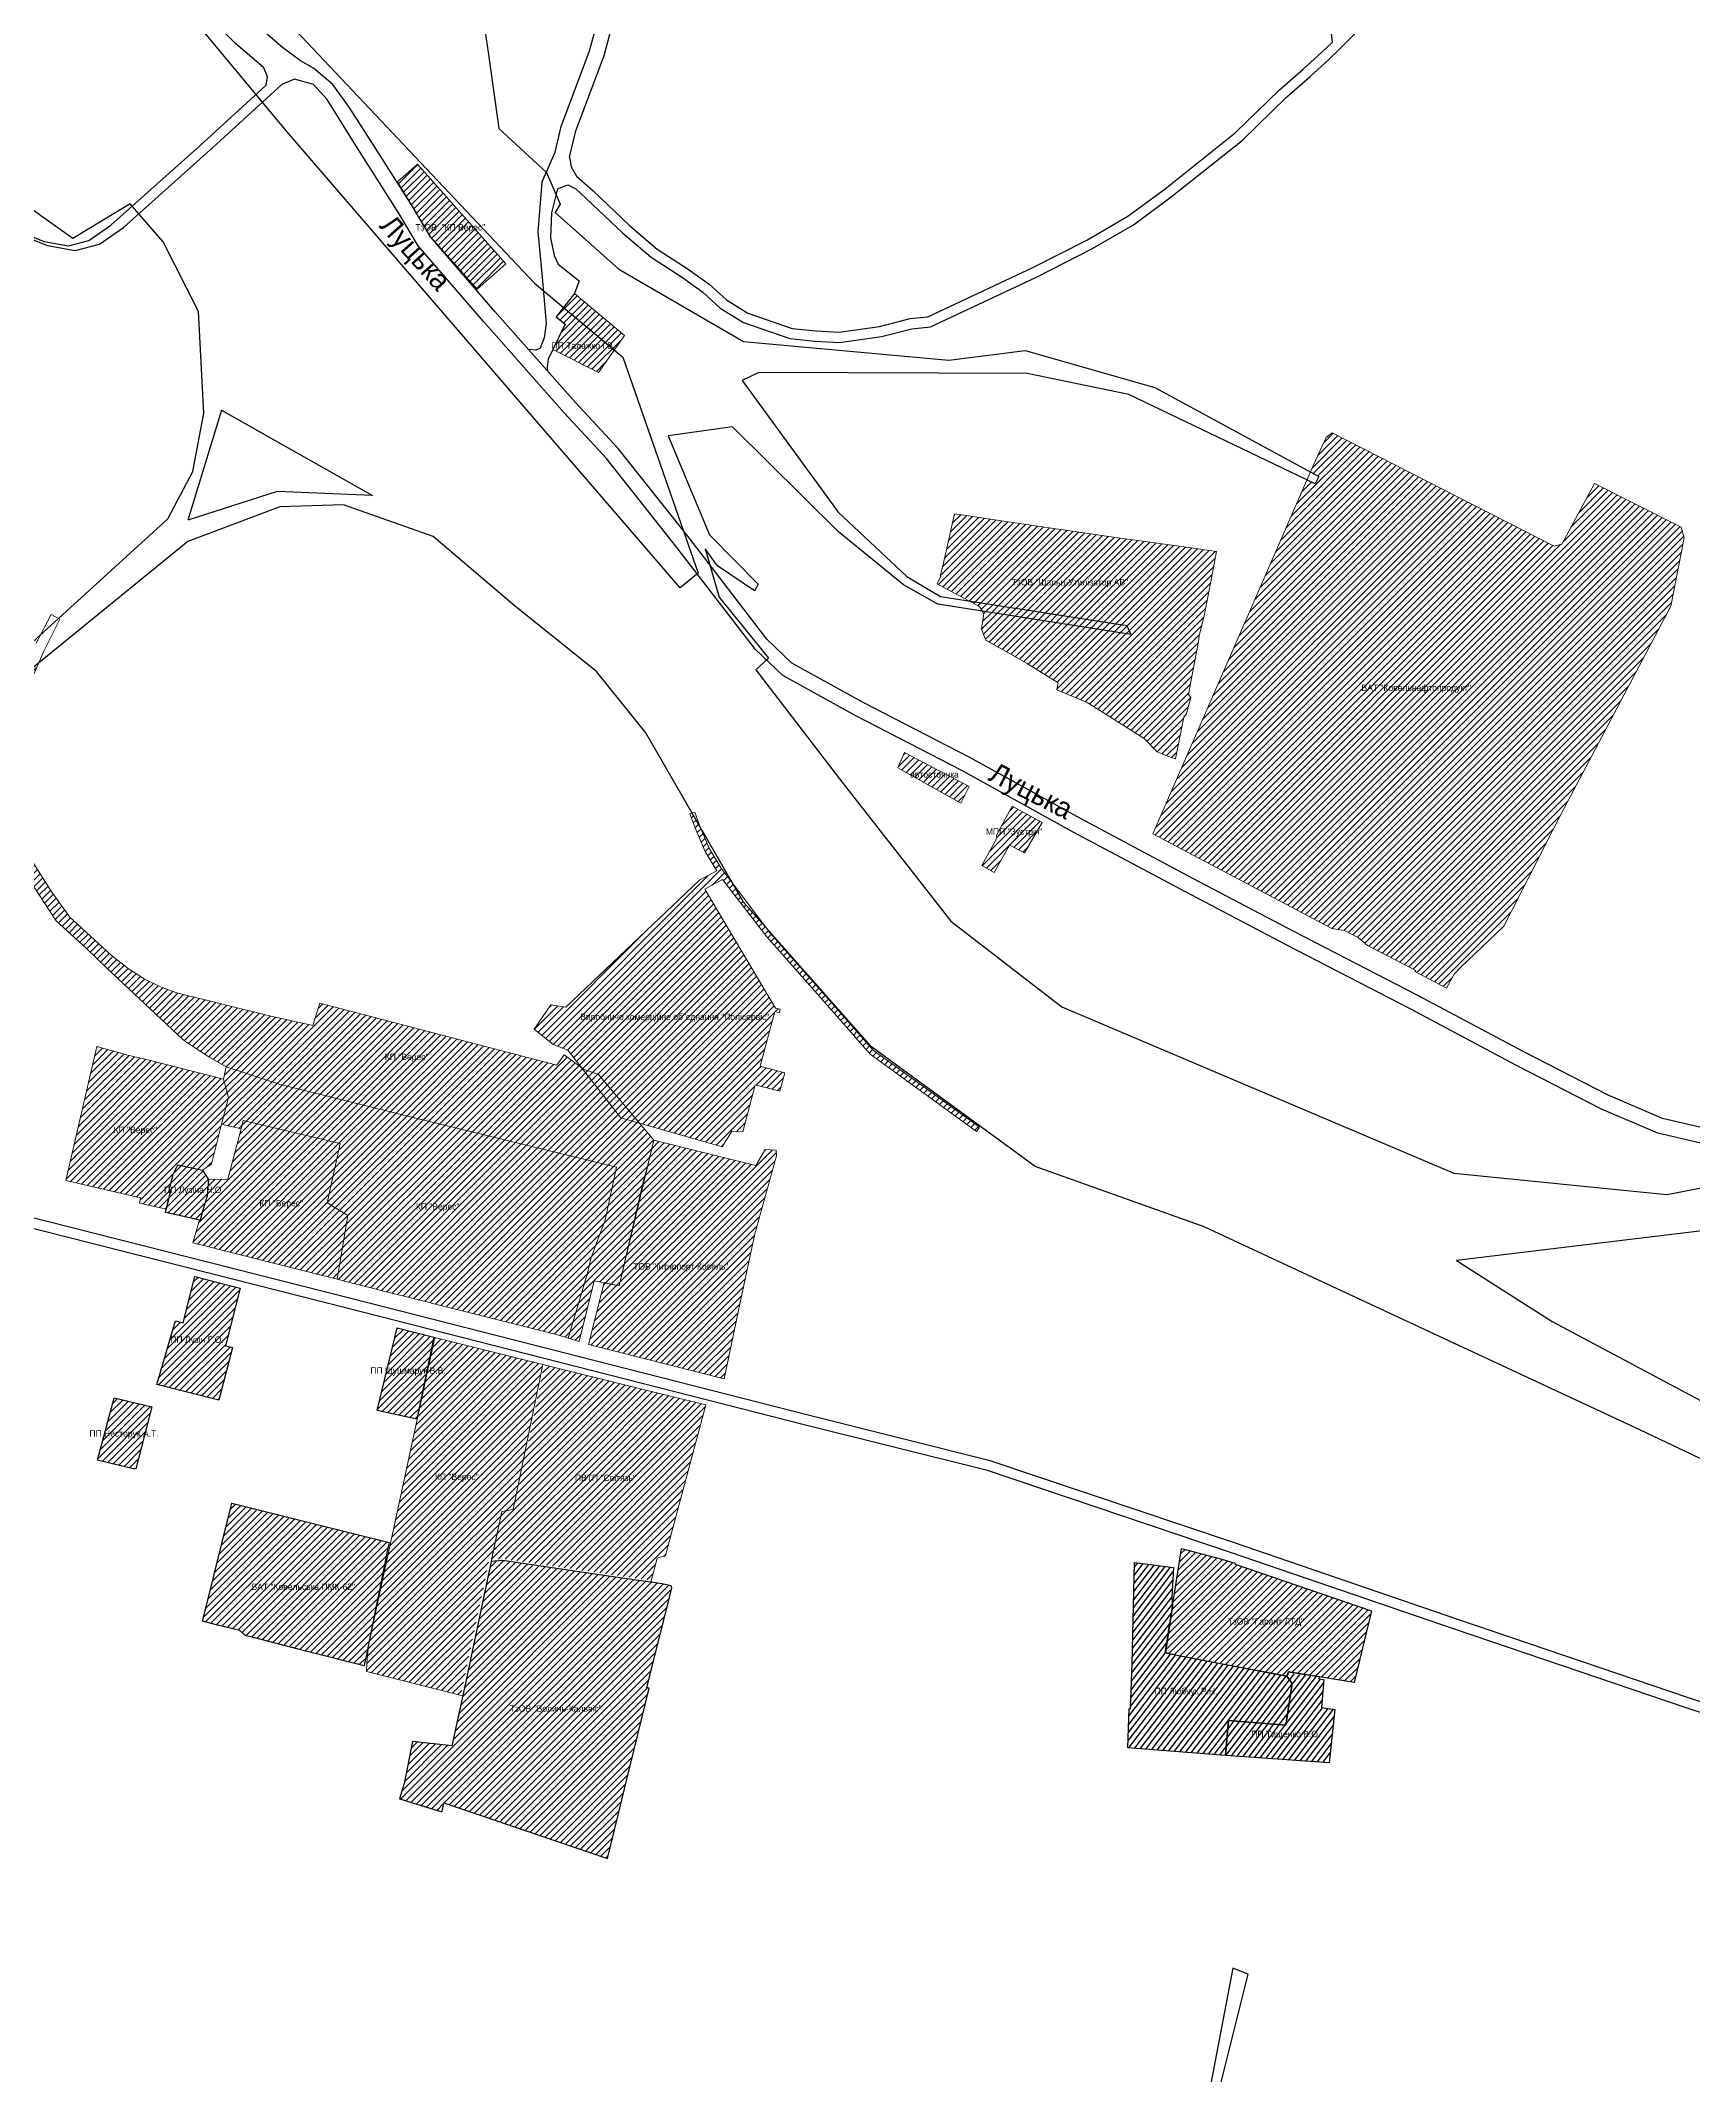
# Model space of a CAD drawing. Header units: millimetres. Extents: x 1379499 to 1411715, y 5652947 to 5671991.
# Drawn here: x 1405544 to 1406839, y 5655945 to 5657539 of the extents above; entities that cross this region are included whole.
import ezdxf
from ezdxf.enums import TextEntityAlignment as Align

# ---------------------------------------------------------------- set-up
doc = ezdxf.new("R2010")
doc.units = ezdxf.units.MM
doc.layers.add('_5Інше', color=252, linetype='Continuous', lineweight=25)
for name, color, linetype in [('PAY', 4, 'Continuous'), ('вулиці', 7, 'Continuous'), ('ВулНазва', 7, 'Continuous'), ('на область', 5, 'Continuous')]:
    doc.layers.add(name, color=color, linetype=linetype)
picture_1 = doc.add_image_def('image1.bmp', size_in_pixel=(3370, 2384))
pattern_1 = [(45, (19203.3615, -9190.9644), (-2.6516504294, 2.6516504294), [])]
pattern_2 = [(52.5777846, (19203.3615, -9190.9644), (-2.978171482, 2.2788143022), [])]

# ---------------------------------------------------------------- blocks, each defined once
blk = doc.blocks.new('ЛвЗд')
at = {"layer": '_5Інше', "color": 204, "linetype": 'Continuous'}
for points in [[(49591.966, 24421.93), (49504.002, 24529.651)], [(49568.415, 24534.546), (49785.323, 24301.956)], [(49744.118, 24525.272), (49750.159, 24483.273)], [(49750.159, 24483.273), (49758.081, 24423.243)], [(49424, 24339), (49258.934, 24457.503)], [(49898.109, 24062.578), (49591.966, 24421.93)], [(49758.081, 24423.243), (49795.47, 24388.558)], [(49795.47, 24388.558), (49805.996, 24363.666)], [(49469, 24366), (49424, 24339)], [(49494.548, 24336.151), (49469, 24366)], [(49805.996, 24363.666), (49801.978, 24357.22)], [(49801.978, 24357.22), (49851.618, 24312.624)], [(49522.067, 24281.243), (49494.548, 24336.151)], [(49785.323, 24301.956), (49854.282, 24243.605)], [(49851.618, 24312.624), (49948.869, 24255.214)], [(49525.797, 24201.487), (49522.067, 24281.243)], [(49948.869, 24255.214), (50109.804, 24239.809)], [(49854.282, 24243.605), (49912.463, 24073.931)], [(50109.804, 24239.809), (50169.594, 24246.886)], [(50169.594, 24246.886), (50271.089, 24217.252)], [(49960.761, 24230.979), (49947.751, 24224.795)], [(49947.751, 24224.795), (50022.404, 24120.96)], [(50171.174, 24228.853), (49960.761, 24230.979)], [(50250.619, 24211.89), (50171.174, 24228.853)], [(49539.631, 24203.86), (49512.739, 24117.705)], [(49539.631, 24203.86), (49657.63, 24136.366)], [(50396.273, 24141.119), (50250.619, 24211.89)], [(50271.089, 24217.252), (50399.13, 24146.72)], [(49516.824, 24155.807), (49525.797, 24201.487)], [(49939.894, 24188.32), (49889.423, 24181.727)], [(50022.63, 24105.757), (49939.894, 24188.32)], [(49889.423, 24181.727), (49921.313, 24103.82)], [(49496.963, 24118.943), (49516.824, 24155.807)], [(49582.737, 24139.853), (49512.739, 24117.705)], [(49657.63, 24136.366), (49582.737, 24139.853)], [(50399.13, 24146.72), (50396.273, 24141.119)], [(49584.91, 24127.77), (49512.499, 24101.222)], [(49634.723, 24129.037), (49584.91, 24127.77)], [(49704.929, 24103.986), (49634.723, 24129.037)], [(49268.931, 23913.771), (49496.963, 24118.943)], [(50022.404, 24120.96), (50075.956, 24070.354)], [(49512.499, 24101.222), (49356.551, 23975.715)], [(49767.787, 24049.663), (49704.929, 24103.986)], [(49927.622, 24079.5), (49917.956, 24093.09)], [(49917.956, 24093.09), (49928.74, 24054.927)], [(49921.313, 24103.82), (49959.411, 24064.965)], [(50073.145, 24063.913), (50022.63, 24105.757)], [(49956.476, 24059.914), (49927.622, 24079.5)], [(49912.463, 24073.931), (49898.109, 24062.578)], [(49959.411, 24064.965), (49956.476, 24059.914)], [(50099.912, 24048.418), (50073.145, 24063.913)], [(50075.956, 24070.354), (50102.147, 24054.501)], [(49832.304, 23997.312), (49767.787, 24049.663)], [(49928.74, 24054.927), (49967.092, 24007.035)], [(50251, 24024), (50099.912, 24048.418)], [(50102.147, 24054.501), (50248, 24031)], [(50248, 24031), (50251, 24024)], [(49870.629, 23949.069), (49832.304, 23997.312)], [(49967.092, 24007.035), (49957.195, 23997.978)], [(49957.195, 23997.978), (50022.069, 23912.028)], [(49946.295, 23815.917), (49870.629, 23949.069)], [(50022.069, 23912.028), (50108.707, 23800.024)], [(50046, 23702), (49946.295, 23815.917)], [(50108.707, 23800.024), (50195.417, 23732.399)], [(50195.417, 23732.399), (50501.668, 23600.42)], [(50173.566, 23607.423), (50046, 23702)], [(50305.937, 23559.469), (50173.566, 23607.423)], [(50501.668, 23600.42), (50668.424, 23582.659)], [(50668.424, 23582.659), (50794.876, 23606.094)], [(50646.285, 23398.4), (50305.937, 23559.469)], [(50696.173, 23554.007), (50503.428, 23531.779)], [(50503.428, 23531.779), (50578.154, 23483.539)], [(50578.154, 23483.539), (50930.154, 23293.383)], [(50918.31, 23267.048), (50646.285, 23398.4)]]:
    blk.add_lwpolyline(points, dxfattribs=at)

msp = doc.modelspace()

# ---------------------------------------------------------------- hatches: boundary and pattern name
at = {"layer": 'вулиці', "lineweight": -2}
h = msp.add_hatch(dxfattribs=at)
h.set_pattern_fill('ANSI31', color=2, scale=30, style=0)
h.set_pattern_definition(pattern_1)
h.paths.add_polyline_path([(1405849.2, 5657385.2), (1405885.7, 5657344.1), (1405908.2, 5657364), (1405838.8, 5657442.1), (1405823.1, 5657428.2), (1405832.8, 5657412.3), (1405834.6, 5657409.4)])
h.paths.add_polyline_path([(1405825.8, 5657388.1), (1405903.3, 5657388.1), (1405903.3, 5657395.6), (1405825.8, 5657395.6)], flags=25)
h = msp.add_hatch(dxfattribs=at)
h.set_pattern_fill('ANSI31', color=12, scale=30, style=0)
h.set_pattern_definition(pattern_1)
h.paths.add_polyline_path([(1405993, 5657296.6), (1406001, 5657307.9), (1405961.8, 5657340.7), (1405953.2, 5657329.9)])
h.paths.add_polyline_path([(1405953.2, 5657329.9), (1405947.5, 5657322.5), (1405954.6, 5657316.8), (1405945, 5657297), (1405980.6, 5657278.9), (1405993, 5657296.6)])
h.paths.add_polyline_path([(1405934.7, 5657296.2), (1406003, 5657296.2), (1406003, 5657303.7), (1405934.7, 5657303.7)], flags=9)
h = msp.add_hatch(dxfattribs=at)
h.set_pattern_fill('ANSI31', color=12, scale=30, style=0)
h.set_pattern_definition(pattern_1)
h.paths.add_polyline_path([(1406415.2, 5656917.4), (1406555.4, 5656843.1), (1406565.3, 5656841.6), (1406576.3, 5656836), (1406583.3, 5656829.9), (1406621.1, 5656810.3), (1406620.5, 5656809.4), (1406645.3, 5656796.4), (1406651.1, 5656807.5), (1406656.3, 5656812.7), (1406690.1, 5656845.1), (1406734.7, 5656932.4), (1406821, 5657095.7), (1406831.5, 5657149.2), (1406829.2, 5657157.8), (1406761.1, 5657192), (1406735.7, 5657144.4), (1406729.7, 5657142.7), (1406555.7, 5657231.7), (1406550.8, 5657228), (1406540.9, 5657206.4), (1406538.5, 5657200.9), (1406545.2, 5657197.3), (1406542.4, 5657191.6), (1406535.8, 5657194.8)])
h.paths.add_polyline_path([(1406563, 5657026.8), (1406680.1, 5657026.8), (1406680.1, 5657035.6), (1406563, 5657035.6)], flags=24)
h = msp.add_hatch(dxfattribs=at)
h.set_pattern_fill('ANSI31', color=2, scale=30, style=0)
h.set_pattern_definition(pattern_1)
h.paths.add_polyline_path([(1406394.7, 5657080.7), (1406397.8, 5657073.7), (1406281.6, 5657091.7), (1406282.5, 5657090.4), (1406282.6, 5657090.4), (1406281.8, 5657084.2), (1406280.8, 5657078.1), (1406283, 5657072.3), (1406284.2, 5657069), (1406303.3, 5657058.4), (1406316.1, 5657051.1), (1406340.9, 5657035.7), (1406339.9, 5657030.1), (1406363.6, 5657020.3), (1406408.2, 5656992.1), (1406418.4, 5656981.7), (1406422.3, 5656980.1), (1406423.3, 5656979.8), (1406423.2, 5656979.6), (1406429.5, 5656977.3), (1406432.8, 5656976.1), (1406439.5, 5657008.9), (1406441.5, 5657011.3), (1406445, 5657024.1), (1406443, 5657026.7), (1406450.8, 5657068), (1406451.5, 5657072.4), (1406453.3, 5657080.1), (1406455.2, 5657088.3), (1406456, 5657092.3), (1406458, 5657101.6), (1406460.9, 5657116.4), (1406464.9, 5657138.5), (1406441.5, 5657141.9), (1406407.2, 5657146.6), (1406387.8, 5657149.2), (1406364.7, 5657152.8), (1406335.7, 5657157), (1406301.7, 5657161.9), (1406268.9, 5657166.8), (1406259.6, 5657168.1), (1406250.8, 5657128.5), (1406248.5, 5657119.4), (1406249.1, 5657119.2), (1406246.2, 5657113.2), (1406263, 5657104.2), (1406271.1, 5657099.8)])
h.paths.add_polyline_path([(1406286.1, 5657109.5), (1406414, 5657109.5), (1406414, 5657118.3), (1406286.1, 5657118.3)], flags=24)
h = msp.add_hatch(dxfattribs=at)
h.set_pattern_fill('ANSI31', color=2, scale=30, style=0)
h.set_pattern_definition(pattern_1)
h.paths.add_polyline_path([(1406271.1, 5657099.8), (1406279.2, 5657095.4), (1406281.6, 5657091.7), (1406397.8, 5657073.7), (1406394.7, 5657080.7)])
h = msp.add_hatch(dxfattribs=at)
h.set_pattern_fill('ANSI31', color=12, scale=30, style=0)
h.set_pattern_definition(pattern_1)
h.paths.add_polyline_path([(1405722.9, 5656774.7), (1405650.4, 5656792.8), (1405637.9, 5656797.1), (1405624.6, 5656803.7), (1405612.1, 5656811.9), (1405598.8, 5656822.4), (1405585.7, 5656834.2), (1405566.4, 5656852.2), (1405551.9, 5656872.5), (1405537.4, 5656895.1), (1405528.1, 5656920.8), (1405521.7, 5656955.1), (1405524.5, 5656999.7), (1405535.3, 5657035.9), (1405542.1, 5657051.4), (1405528, 5657040), (1405526.8, 5657037.4), (1405516.1, 5657001.6), (1405514.1, 5656981.4), (1405513, 5656953), (1405517.1, 5656925.7), (1405524.8, 5656901.7), (1405537.4, 5656877.2), (1405555.7, 5656849.3), (1405579.4, 5656827.4), (1405595.8, 5656811.8), (1405650.7, 5656760.2), (1405656.6, 5656754.8), (1405675.4, 5656742.6), (1405689, 5656734.8), (1405730.6, 5656721.3), (1405835.5, 5656695), (1405994.7, 5656656.1), (1405985.9, 5656615), (1405974.7, 5656584.5), (1405972.2, 5656573.2), (1405957, 5656522.2), (1405965.6, 5656519.6), (1405977.4, 5656567.2), (1405996.9, 5656563.3), (1406016.1, 5656645.6), (1406018.6, 5656654.6), (1406024, 5656677.2), (1406012.8, 5656690.6), (1405998.2, 5656694.8), (1405967.8, 5656733.8), (1405953.7, 5656744.2), (1405948.2, 5656736), (1405762.3, 5656784.8), (1405756.9, 5656767.3)])
h.paths.add_polyline_path([(1405806.6, 5656738.1), (1405854.1, 5656738.1), (1405854.1, 5656745.6), (1405806.6, 5656745.6)], flags=24)
h = msp.add_hatch(dxfattribs=at)
h.set_pattern_fill('ANSI31', color=2, scale=30, style=0)
h.set_pattern_definition(pattern_1)
h.paths.add_polyline_path([(1406220.5, 5656981.2), (1406215.4, 5656969.2), (1406264.7, 5656941.5), (1406271.2, 5656954.4)])
h.paths.add_polyline_path([(1406216.5, 5656961.4), (1406271.5, 5656961.4), (1406271.5, 5656966.4), (1406216.5, 5656966.4)], flags=9)
h = msp.add_hatch(dxfattribs=at)
h.set_pattern_fill('ANSI31', color=2, scale=30, style=0)
h.set_pattern_definition(pattern_1)
h.paths.add_polyline_path([(1406292.6, 5656916.3), (1406292.8, 5656913.9), (1406281, 5656892.6), (1406290.7, 5656887.2), (1406302.8, 5656908.6), (1406314.6, 5656902.4), (1406328.3, 5656926.3), (1406305, 5656939.1)])
h.paths.add_polyline_path([(1406276, 5656914.7), (1406336.8, 5656914.7), (1406336.8, 5656922.2), (1406276, 5656922.2)], flags=9)
h = msp.add_hatch(dxfattribs=at)
h.set_pattern_fill('ANSI31', color=2, scale=30, style=0)
h.set_pattern_definition(pattern_1)
h.paths.add_polyline_path([(1406064.1, 5656874), (1406077.9, 5656881.6), (1406112.6, 5656836.7), (1406154.1, 5656789.6), (1406193.6, 5656744.7), (1406276.9, 5656684.1), (1406279.3, 5656687.4), (1406195.9, 5656747.9), (1406157.1, 5656792.3), (1406115.6, 5656839.3), (1406113.2, 5656842.4), (1406094.3, 5656863.8), (1406085.8, 5656878.5), (1406076.8, 5656890.4), (1406067.8, 5656905.6), (1406060.9, 5656921.8), (1406054.1, 5656933.6), (1406052.4, 5656933), (1406056.5, 5656922), (1406064.3, 5656903.5), (1406073.4, 5656888.4), (1406059.9, 5656881), (1405955, 5656781.5), (1405943.3, 5656783.5), (1405930.2, 5656764.2), (1405945.1, 5656752.4), (1405956.8, 5656747.8), (1405998.2, 5656694.8), (1406077.5, 5656672.1), (1406085.3, 5656684.4), (1406093.8, 5656683.8), (1406103.6, 5656720.7), (1406122.9, 5656715.6), (1406126.8, 5656730.1), (1406107.4, 5656735.2), (1406118.8, 5656778.2), (1406122.3, 5656777.2), (1406123, 5656779.9), (1406119.5, 5656780.8)])
h.paths.add_polyline_path([(1405962.5, 5656768.3), (1406118.5, 5656768.3), (1406118.5, 5656778.4), (1405962.5, 5656778.4)], flags=24)
h = msp.add_hatch(dxfattribs=at)
h.set_pattern_fill('ANSI31', color=12, scale=30, style=0)
h.set_pattern_definition(pattern_1)
h.paths.add_polyline_path([(1405651, 5656657.9), (1405670.5, 5656653.7), (1405677.4, 5656658.5), (1405685.4, 5656689.8), (1405690.8, 5656710.8), (1405687, 5656725.2), (1405628.5, 5656739.9), (1405611.8, 5656743.9), (1405587.7, 5656750.8), (1405563.4, 5656645.7), (1405621.9, 5656632.2), (1405621, 5656627.9), (1405642.1, 5656623.3), (1405643.1, 5656627.5), (1405645.6, 5656637.7), (1405644.3, 5656638), (1405647.4, 5656650.6)])
h.paths.add_polyline_path([(1405594.1, 5656680.9), (1405641.6, 5656680.9), (1405641.6, 5656688.4), (1405594.1, 5656688.4)], flags=24)
h.paths.add_polyline_path([(1405631.6, 5656634.1), (1405695.8, 5656634.1), (1405695.8, 5656641.6), (1405631.6, 5656641.6)], flags=9)
h = msp.add_hatch(dxfattribs=at)
h.set_pattern_fill('ANSI31', color=12, scale=30, style=0)
h.set_pattern_definition(pattern_1)
h.paths.add_polyline_path([(1405835.5, 5656695), (1405730.6, 5656721.3), (1405689, 5656734.8), (1405687, 5656725.2), (1405690.8, 5656710.8), (1405685.4, 5656689.8), (1405700.6, 5656686.1), (1405702.4, 5656692.8), (1405778.4, 5656674.6), (1405768, 5656628.1), (1405784.2, 5656618.4), (1405776, 5656568.3), (1405787.6, 5656565.4), (1405948.5, 5656524.9), (1405957, 5656522.2), (1405972.2, 5656573.2), (1405974.7, 5656584.5), (1405985.9, 5656615), (1405994.7, 5656656.1)])
h.paths.add_polyline_path([(1405830.9, 5656620.9), (1405878.4, 5656620.9), (1405878.4, 5656628.4), (1405830.9, 5656628.4)], flags=24)
h = msp.add_hatch(dxfattribs=at)
h.set_pattern_fill('ANSI31', color=12, scale=30, style=0)
h.set_pattern_definition(pattern_1)
h.paths.add_polyline_path([(1405778.4, 5656674.6), (1405702.4, 5656692.8), (1405700.6, 5656686.1), (1405690.2, 5656646.8), (1405675.2, 5656646.6), (1405674.1, 5656633.7), (1405670.5, 5656621.5), (1405668.5, 5656614.7), (1405668, 5656614.8), (1405662.9, 5656596.8), (1405776, 5656568.3), (1405784.2, 5656618.4), (1405768, 5656628.1)])
h.paths.add_polyline_path([(1405712.2, 5656622.3), (1405752, 5656622.3), (1405752, 5656632.1), (1405712.2, 5656632.1)], flags=24)
h.paths.add_polyline_path([(1405637.2, 5656632.8), (1405690.2, 5656632.8), (1405690.2, 5656642.8), (1405637.2, 5656642.8)], flags=9)
h = msp.add_hatch(dxfattribs=at)
h.set_pattern_fill('ANSI31', color=164, scale=30, style=0)
h.set_pattern_definition(pattern_1)
h.paths.add_polyline_path([(1406103.2, 5656604), (1406120.1, 5656665), (1406120, 5656669.6), (1406111.4, 5656669.9), (1406104.1, 5656657.4), (1406045.1, 5656672), (1406024, 5656677.2), (1406018.6, 5656654.6), (1406016.1, 5656645.6), (1405996.9, 5656563.3), (1405985.2, 5656565.7), (1405972.9, 5656517.2), (1406079.2, 5656490.4), (1406092.1, 5656551.5)])
h.paths.add_polyline_path([(1405992.3, 5656574), (1406098.1, 5656574), (1406098.1, 5656581.5), (1405992.3, 5656581.5)], flags=25)
h = msp.add_hatch(dxfattribs=at)
h.set_pattern_fill('ANSI31', color=2, scale=30, style=0)
h.set_pattern_definition(pattern_1)
h.paths.add_polyline_path([(1405644.3, 5656638), (1405645.6, 5656637.7), (1405643.1, 5656627.5), (1405641.5, 5656620.6), (1405668.5, 5656614.7), (1405670.5, 5656621.5), (1405674.1, 5656633.7), (1405675.2, 5656646.6), (1405670.5, 5656653.7), (1405651, 5656657.9), (1405647.4, 5656650.6)])
h.paths.add_polyline_path([(1405631.6, 5656634.1), (1405695.8, 5656634.1), (1405695.8, 5656641.6), (1405631.6, 5656641.6)], flags=9)
h = msp.add_hatch(dxfattribs=at)
h.set_pattern_fill('ANSI31', color=2, scale=30, style=0)
h.set_pattern_definition(pattern_1)
h.paths.add_polyline_path([(1405683.2, 5656473.6), (1405693.8, 5656514.8), (1405688.4, 5656516.1), (1405700, 5656561.3), (1405664.5, 5656570.4), (1405655.3, 5656534.2), (1405649.2, 5656535.8), (1405634.7, 5656485.9)])
h.paths.add_polyline_path([(1405636.5, 5656516.7), (1405695.6, 5656516.7), (1405695.6, 5656524.2), (1405636.5, 5656524.2)], flags=25)
h = msp.add_hatch(dxfattribs=at)
h.set_pattern_fill('ANSI31', color=2, scale=30, style=0)
h.set_pattern_definition(pattern_1)
h.paths.add_polyline_path([(1405838.4, 5656458.8), (1405851.8, 5656523), (1405822.9, 5656530.3), (1405807.4, 5656465.6)])
h.paths.add_polyline_path([(1405793.6, 5656492.3), (1405869.4, 5656492.3), (1405869.4, 5656499.8), (1405793.6, 5656499.8)], flags=9)
h = msp.add_hatch(dxfattribs=at)
h.set_pattern_fill('ANSI31', color=2, scale=30, style=0)
h.set_pattern_definition(pattern_1)
h.paths.add_polyline_path([(1405937.2, 5656501.6), (1405852.5, 5656522.6), (1405837.3, 5656452.1), (1405918, 5656407.7)])
h = msp.add_hatch(dxfattribs=at)
h.set_pattern_fill('ANSI31', color=2, scale=30, style=0)
h.set_pattern_definition(pattern_1)
h.paths.add_polyline_path([(1405945.3, 5656499.6), (1405938.2, 5656501.4), (1405924.6, 5656435.3), (1405951.8, 5656429.9)])
h = msp.add_hatch(dxfattribs=at)
h.set_pattern_fill('ANSI31', color=2, scale=30, style=0)
h.set_pattern_definition(pattern_1)
h.paths.add_polyline_path([(1405997, 5656486.7), (1405945.3, 5656499.6), (1405951.8, 5656429.9), (1405965.4, 5656427.3)])
h.paths.add_polyline_path([(1406008.8, 5656483.8), (1405997, 5656486.7), (1405965.4, 5656427.3), (1406009.7, 5656418.5)])
h.paths.add_polyline_path([(1406062.6, 5656470.5), (1406014.8, 5656482.3), (1406008.8, 5656483.8), (1406009.7, 5656418.5), (1406022.8, 5656415.9)])
h.paths.add_polyline_path([(1406064.8, 5656470), (1406062.6, 5656470.5), (1406022.8, 5656415.9), (1406049, 5656410.7)])
h = msp.add_hatch(dxfattribs=at)
h.set_pattern_fill('ANSI31', color=12, scale=30, style=0)
h.set_pattern_definition(pattern_1)
h.paths.add_polyline_path([(1405630.8, 5656468.4), (1405601.3, 5656475.5), (1405588.2, 5656426.7), (1405616, 5656419.9), (1405618.1, 5656419.9)])
h.paths.add_polyline_path([(1405571.8, 5656443), (1405646, 5656443), (1405646, 5656450.5), (1405571.8, 5656450.5)], flags=9)
h = msp.add_hatch(dxfattribs=at)
h.set_pattern_fill('ANSI31', color=2, scale=30, style=0)
h.set_pattern_definition(pattern_1)
h.paths.add_polyline_path([(1405918, 5656407.7), (1405837.3, 5656452.1), (1405809.5, 5656323.3), (1405894.6, 5656346.1), (1405895.1, 5656348.9), (1405897, 5656349.2), (1405904.9, 5656386.4), (1405913.9, 5656387.9)])
h.paths.add_polyline_path([(1405849.8, 5656407.9), (1405889.6, 5656407.9), (1405889.6, 5656417.6), (1405849.8, 5656417.6)], flags=24)
h = msp.add_hatch(dxfattribs=at)
h.set_pattern_fill('ANSI31', color=2, scale=30, style=0)
h.set_pattern_definition(pattern_1)
h.paths.add_polyline_path([(1405923.7, 5656435.5), (1405913.9, 5656387.9), (1405904.9, 5656386.4), (1405902.2, 5656373.8), (1406038.1, 5656369.9), (1406049, 5656410.7)])
h.paths.add_polyline_path([(1405959.2, 5656408.9), (1406013.2, 5656408.9), (1406013.2, 5656416.8), (1405959.2, 5656416.8)], flags=24)
h = msp.add_hatch(dxfattribs=at)
h.set_pattern_fill('ANSI31', color=164, scale=30, style=0)
h.set_pattern_definition(pattern_1)
h.paths.add_polyline_path([(1405815.9, 5656358.8), (1405816.7, 5656362.1), (1405693.4, 5656392.8), (1405692.9, 5656390.8), (1405672.7, 5656309.6), (1405670.4, 5656300.5), (1405682.1, 5656297.4), (1405699.8, 5656293.2), (1405703.9, 5656289.2), (1405710.5, 5656287.5), (1405722.4, 5656284.4), (1405739.4, 5656280.1), (1405751.5, 5656277), (1405797, 5656265.4), (1405797.5, 5656267.6), (1405799.1, 5656275.5)])
h.paths.add_polyline_path([(1405694, 5656323.6), (1405804.8, 5656323.6), (1405804.8, 5656331.1), (1405694, 5656331.1)], flags=24)
h = msp.add_hatch(dxfattribs=at)
h.set_pattern_fill('ANSI31', color=2, scale=30, style=0)
h.set_pattern_definition(pattern_1)
h.paths.add_polyline_path([(1406038.1, 5656369.9), (1405902.2, 5656373.8), (1405896.9, 5656348.6), (1405898.6, 5656348.6), (1405906.1, 5656349.2), (1406022.1, 5656332.3), (1406026.8, 5656349.9), (1406033.3, 5656351.8)])
h = msp.add_hatch(dxfattribs=at)
h.set_pattern_fill('ANSI31', color=12, scale=30, style=0)
h.set_pattern_definition([(45, (19485.4212, -9057.457), (-2.6516504294, 2.6516504294), [])])
h.paths.add_polyline_path([(1405875.6, 5656248.1), (1405865.9, 5656202.8), (1405835.1, 5656206.1), (1405828.4, 5656173.1), (1405824.7, 5656161.1), (1405857.9, 5656150.9), (1405858.8, 5656153.8), (1405859.6, 5656158), (1405987.7, 5656114.5), (1406020.5, 5656247.9), (1406018.7, 5656248.4), (1406038.2, 5656326.2), (1406037.7, 5656328.2), (1406030.5, 5656329.6), (1405990.3, 5656335.5), (1405905.6, 5656348), (1405896.6, 5656347.3)])
h.paths.add_polyline_path([(1405908, 5656228.1), (1405986.3, 5656228.1), (1405986.3, 5656235.9), (1405908, 5656235.9)], flags=24)
h = msp.add_hatch(dxfattribs=at)
h.set_pattern_fill('ANSI31', color=2, scale=30, style=0)
h.set_pattern_definition(pattern_1)
h.paths.add_polyline_path([(1406479.5, 5656345.2), (1406479.1, 5656346.3), (1406478.3, 5656346.1), (1406471.1, 5656348.4), (1406437.6, 5656357.4), (1406424.7, 5656275.3), (1406461.2, 5656268.4), (1406520, 5656257.2), (1406521.4, 5656260.8), (1406572.8, 5656252.3), (1406586.5, 5656308.5)])
h.paths.add_polyline_path([(1406461, 5656295.1), (1406546.4, 5656295.1), (1406546.4, 5656303.9), (1406461, 5656303.9)], flags=24)
h = msp.add_hatch(dxfattribs=at)
h.set_pattern_fill('ANSI31', color=2, scale=30, style=0)
h.set_pattern_definition(pattern_1)
h.paths.add_polyline_path([(1405894.6, 5656346.1), (1405809.5, 5656323.3), (1405800.5, 5656281.6), (1405799.3, 5656267.8), (1405798.9, 5656260.9), (1405872.8, 5656242.4)])
h = msp.add_hatch(dxfattribs=at)
h.set_pattern_fill('ANSI31', color=12, scale=30, angle=7.5778, style=0)
h.set_pattern_definition(pattern_2)
h.paths.add_polyline_path([(1406431.3, 5656342.4), (1406400.8, 5656346.4), (1406399.8, 5656301.5), (1406429, 5656302.6), (1406430.4, 5656311.9), (1406430.1, 5656318.9)])
h.paths.add_polyline_path([(1406429, 5656302.6), (1406399.8, 5656301.5), (1406399, 5656267.2), (1406398.2, 5656245.3), (1406405.3, 5656244.7), (1406439.3, 5656272.5), (1406424.7, 5656275.3)])
h.paths.add_polyline_path([(1406405.3, 5656244.7), (1406398.2, 5656245.3), (1406397.9, 5656238.7)])
h = msp.add_hatch(dxfattribs=at)
h.set_pattern_fill('ANSI31', color=12, scale=30, angle=7.5778, style=0)
h.set_pattern_definition(pattern_2)
h.paths.add_polyline_path([(1406483, 5656264.3), (1406461.2, 5656268.4), (1406439.3, 5656272.5), (1406405.3, 5656244.7), (1406467.5, 5656240)])
h.paths.add_polyline_path([(1406520, 5656257.2), (1406483, 5656264.3), (1406467.5, 5656240), (1406522, 5656235.8), (1406524.4, 5656251.5)])
h.paths.add_polyline_path([(1406467.5, 5656240), (1406440.6, 5656197.6), (1406472, 5656195.2), (1406474.4, 5656222.7), (1406519.4, 5656218.9), (1406522, 5656235.8)])
h.paths.add_polyline_path([(1406467.5, 5656240), (1406405.3, 5656244.7), (1406397.9, 5656238.7), (1406397.7, 5656231.8), (1406396.6, 5656231.9), (1406395.6, 5656201.1), (1406440.6, 5656197.6)])
h.paths.add_polyline_path([(1406413, 5656240), (1406469.1, 5656240), (1406469.1, 5656250.1), (1406413, 5656250.1)], flags=25)
h = msp.add_hatch(dxfattribs=at)
h.set_pattern_fill('ANSI31', color=12, scale=30, angle=7.5778, style=0)
h.set_pattern_definition([(52.5777846, (778409.152, -142660.7293), (-2.978171482, 2.2788143022), [])])
h.paths.add_polyline_path([(1406557.7, 5656231.2), (1406547.3, 5656232.7), (1406549, 5656254.8), (1406545.2, 5656255.1), (1406545.4, 5656257.1), (1406543.5, 5656257.3), (1406531, 5656258.6), (1406520.5, 5656259.6), (1406520, 5656257.2), (1406524.4, 5656251.5), (1406519.4, 5656218.9), (1406474.4, 5656222.7), (1406472, 5656195.2), (1406553.3, 5656189.3)])
h.paths.add_polyline_path([(1406492.4, 5656201.9), (1406551.7, 5656209.8), (1406550.6, 5656218.6), (1406491.2, 5656210.7)], flags=24)

# ---------------------------------------------------------------- linework, layer by layer
at = {"layer": 'вулиці', "color": 7}
for points in [[(1406561.2, 5657532.1), (1406586.4, 5657557.6), (1406749.6, 5657716.4), (1406848.4, 5657811.1), (1406961.5, 5657920.9), (1407062.1, 5658017.2), (1407196.3, 5658150.1), (1407202.8, 5658156.6)], [(1405072.9, 5657599.7), (1405217.4, 5657522.7), (1405308.7, 5657476.4), (1405321.7, 5657469.6), (1405489.6, 5657404), (1405546.3, 5657381.5), (1405565.4, 5657378.1), (1405581.4, 5657382.3), (1405598.6, 5657394.3), (1405668.2, 5657456.4), (1405720.3, 5657503.9), (1405721.3, 5657510.6), (1405718.4, 5657517.6), (1405696.4, 5657536.7), (1405661.4, 5657572.3), (1405603, 5657632.4), (1405549.3, 5657693.1), (1405515.4, 5657738.3), (1405469.1, 5657804.4), (1405416.3, 5657877.4), (1405310.6, 5658025.3), (1405288.4, 5658045.8), (1405256.8, 5658054.8), (1405221.8, 5658070.3)], [(1405747.3, 5657523.1), (1405733, 5657533.6), (1405711.5, 5657552.3), (1405676.9, 5657587.5), (1405618.7, 5657647.4), (1405565.6, 5657707.5), (1405532, 5657752.2), (1405485.8, 5657818.2), (1405433, 5657891.2), (1405317.1, 5658048.8)], [(1405936.2, 5657427.8), (1405946.7, 5657451.5), (1405951.4, 5657471.7), (1405973.8, 5657530.9), (1405981.4, 5657559.2), (1405987.4, 5657590.3), (1405985.5, 5657606.6)], [(1405958.1, 5657447.7), (1405962.9, 5657468.2), (1405985.2, 5657527.2), (1405993.1, 5657556.5), (1405999.6, 5657589.8), (1405998, 5657603)], [(1406554.4, 5657549.8), (1406555.5, 5657537.4)], [(1405948.5, 5657422.7), (1405956.6, 5657425.9), (1405962.9, 5657422.7), (1405971.1, 5657415.2), (1405999.8, 5657388.1), (1406021.9, 5657369.2), (1406046.6, 5657353.2), (1406062.4, 5657341.9), (1406076, 5657329.3), (1406094.3, 5657318.1), (1406130.6, 5657305.4), (1406150.4, 5657303.4), (1406169.7, 5657302.4), (1406202.4, 5657307.2), (1406226.3, 5657313.2), (1406241, 5657314.7), (1406324.5, 5657353.9), (1406367.3, 5657375.7), (1406399.9, 5657394.7), (1406429.5, 5657416.5), (1406485, 5657460.6), (1406519.8, 5657494.5), (1406538.3, 5657510.7), (1406553.1, 5657524.2), (1406561.2, 5657532.1)], [(1405958.1, 5657447.7), (1405959.2, 5657440), (1405963.6, 5657432.8), (1405976.5, 5657421.1), (1406005.1, 5657394.1), (1406026.7, 5657375.6), (1406051.1, 5657359.8), (1406067.5, 5657348.1), (1406080.9, 5657335.7), (1406097.7, 5657325.4), (1406132.4, 5657313.3), (1406151.1, 5657311.4), (1406169.3, 5657310.4), (1406200.8, 5657315), (1406224.9, 5657321.1), (1406238.8, 5657322.6), (1406321, 5657361.1), (1406363.5, 5657382.7), (1406395.5, 5657401.4), (1406424.7, 5657422.9), (1406479.7, 5657466.6), (1406514.4, 5657500.4), (1406533, 5657516.6), (1406547.6, 5657530), (1406555.5, 5657537.4)], [(1406847.2, 5656686.6), (1406814.6, 5656694.3), (1406771.9, 5656712.5), (1406705.7, 5656746.5), (1406622.8, 5656790.6), (1406525.6, 5656840.9), (1406446.4, 5656882.4), (1406358.4, 5656929.4), (1406271.2, 5656977.5), (1406188.1, 5657020.3), (1406132.3, 5657051.2), (1406112.7, 5657069.9), (1406051.7, 5657149.2), (1405996.1, 5657219.4), (1405962.6, 5657255.3), (1405899.6, 5657326.8), (1405849.2, 5657385.2), (1405834.6, 5657409.4), (1405801.9, 5657461.1), (1405784.9, 5657487.6), (1405772.5, 5657504.6), (1405757.3, 5657517.3), (1405747.3, 5657523.1)], [(1405260.1, 5657499.2), (1405309.9, 5657473.9), (1405323.2, 5657466.8), (1405491.6, 5657401.1), (1405548.9, 5657378.3), (1405570.6, 5657374.5), (1405589.7, 5657379.4), (1405608.4, 5657392.6), (1405678.4, 5657455.1), (1405732.6, 5657504.5)], [(1406844.6, 5656674.9), (1406810.8, 5656682.8), (1406766.7, 5656701.7), (1406700.1, 5656735.9), (1406617.2, 5656779.9), (1406520, 5656830.2), (1406440.8, 5656871.8), (1406352.7, 5656918.8), (1406265.5, 5656966.9), (1406182.5, 5657009.8), (1406125.2, 5657041.5), (1406103.8, 5657061.8), (1406042.2, 5657141.8), (1405987, 5657211.6), (1405953.7, 5657247.2), (1405890.5, 5657318.9), (1405839.5, 5657378.1), (1405824.4, 5657403.1), (1405791.8, 5657454.6), (1405768.2, 5657492.8), (1405757.5, 5657504.5), (1405742.6, 5657508.8), (1405732.6, 5657504.5)], [(1405936.2, 5657427.8), (1405933.2, 5657389.1), (1405936.7, 5657353.7), (1405939.7, 5657317.4), (1405938.1, 5657306.1), (1405935.1, 5657297.9), (1405931.9, 5657296.3), (1405926, 5657296.8)], [(1405948.5, 5657422.7), (1405943.8, 5657404), (1405943.1, 5657384.4), (1405946.1, 5657370.6), (1405949.2, 5657363.8), (1405965.5, 5657350.6), (1405961.8, 5657340.7), (1405947.5, 5657322.5), (1405954.6, 5657316.8), (1405945, 5657297), (1405941.2, 5657289.4), (1405940.5, 5657283), (1405940.8, 5657280)], [(1404888.5, 5657030), (1405021.4, 5656899.2), (1405142.6, 5656775.8), (1405179.7, 5656737.8), (1405202.3, 5656715.9), (1405225.8, 5656699.9), (1405263.9, 5656686.3), (1405358.7, 5656661.8), (1405585.8, 5656604.5), (1405785.5, 5656553.7), (1406144.9, 5656462.1), (1406286.6, 5656426.6), (1406478.1, 5656362.2), (1406653.8, 5656301.9), (1406834.5, 5656240.6), (1407027.9, 5656177.4), (1407075.8, 5656155.7), (1407108.1, 5656138.9), (1407127.5, 5656129.7)], [(1405133.3, 5656771), (1405135.2, 5656769.1), (1405173.3, 5656731.8), (1405194.8, 5656710.9), (1405220.9, 5656693.2), (1405260.8, 5656678.5), (1405356.8, 5656654.1), (1405583.8, 5656596.7), (1405783.5, 5656546), (1406142.9, 5656454.3), (1406284.4, 5656418.9), (1406475.6, 5656354.6), (1406651.2, 5656294.3), (1406832, 5656233), (1407025, 5656169.9), (1407072.3, 5656148.5), (1407104.5, 5656131.8), (1407126.5, 5656121.3)], [(1406465.2, 5655438), (1406389, 5655454.2), (1406407.3, 5655607.6), (1406424.2, 5655696.1), (1406449.7, 5655826.3), (1406467.4, 5655933.9), (1406489.9, 5656023.7), (1406477.7, 5656028.5), (1406416.6, 5655708), (1406395.7, 5655579.6), (1406371.7, 5655404.1), (1406354.7, 5655251.4), (1406350.3, 5655244.5)]]:
    msp.add_lwpolyline(points, dxfattribs=at)
for points in [[(1405641.5, 5656620.6), (1405643.1, 5656627.5), (1405645.6, 5656637.7), (1405644.3, 5656638), (1405647.4, 5656650.6), (1405651, 5656657.9), (1405670.5, 5656653.7), (1405675.2, 5656646.6), (1405674.1, 5656633.7), (1405670.5, 5656621.5), (1405668.5, 5656614.7), (1405641.5, 5656620.6)], [(1405664.5, 5656570.4), (1405700, 5656561.3), (1405688.4, 5656516.1), (1405693.8, 5656514.8), (1405683.2, 5656473.6), (1405634.7, 5656485.9), (1405649.2, 5656535.8), (1405655.3, 5656534.2), (1405664.5, 5656570.4)], [(1405822.9, 5656530.3), (1405851.8, 5656523), (1405838.4, 5656458.8), (1405807.4, 5656465.6), (1405822.9, 5656530.3)], [(1405601.3, 5656475.5), (1405630.8, 5656468.4), (1405618.1, 5656419.9), (1405616, 5656419.9), (1405588.2, 5656426.7), (1405601.3, 5656475.5)], [(1405797, 5656265.4), (1405751.5, 5656277), (1405739.4, 5656280.1), (1405722.4, 5656284.4), (1405710.5, 5656287.5), (1405703.9, 5656289.2), (1405699.8, 5656293.2), (1405682.1, 5656297.4), (1405670.4, 5656300.5), (1405672.7, 5656309.6), (1405692.9, 5656390.8), (1405693.4, 5656392.8), (1405816.7, 5656362.1), (1405815.9, 5656358.8), (1405799.1, 5656275.5), (1405797.5, 5656268.1), (1405797.4, 5656267.6), (1405797, 5656265.4)], [(1406038.2, 5656326.2), (1406037.7, 5656328.2), (1406030.5, 5656329.6), (1405990.3, 5656335.5), (1405905.6, 5656348), (1405896.6, 5656347.3), (1405875.6, 5656248.1), (1405865.9, 5656202.8), (1405835.1, 5656206.1), (1405828.4, 5656173.1), (1405824.7, 5656161.1), (1405857.9, 5656150.9), (1405858.8, 5656153.8), (1405859.6, 5656158), (1405987.7, 5656114.5), (1406020.5, 5656247.9), (1406018.7, 5656248.4)], [(1406437.6, 5656357.4), (1406471.1, 5656348.4), (1406478.3, 5656346.1), (1406479.1, 5656346.3), (1406479.5, 5656345.2), (1406586.5, 5656308.5), (1406572.8, 5656252.3), (1406521.4, 5656260.8), (1406520, 5656257.2), (1406461.2, 5656268.4), (1406424.7, 5656275.3), (1406437.6, 5656357.4)], [(1406400.8, 5656346.4), (1406431.3, 5656342.4), (1406430.1, 5656318.9), (1406430.4, 5656311.9), (1406424.9, 5656275.8), (1406435.1, 5656273.6), (1406520, 5656257.2), (1406524.4, 5656251.5), (1406519.4, 5656218.9), (1406474.4, 5656222.7), (1406472, 5656195.2), (1406395.6, 5656201.1), (1406396.6, 5656231.9), (1406397.7, 5656231.8), (1406399, 5656267.2), (1406400.8, 5656346.4)], [(1406520, 5656257.2), (1406521.4, 5656260.8), (1406531.1, 5656259.2), (1406543.5, 5656257.3), (1406545.4, 5656257.1), (1406545.2, 5656255.1), (1406549, 5656254.8), (1406547.3, 5656232.7), (1406557.7, 5656231.2), (1406553.3, 5656189.3), (1406472, 5656195.2), (1406474.4, 5656222.7), (1406519.4, 5656218.9), (1406524.4, 5656251.5), (1406520, 5656257.2)]]:
    msp.add_lwpolyline(points, close=True, dxfattribs=at)
at = {"layer": 'ВулНазва', "color": 7, "lineweight": 9}
for points in [[(1405838.8, 5657442.1), (1405908.2, 5657364), (1405885.7, 5657344.1), (1405849.2, 5657385.2), (1405823.1, 5657428.2), (1405838.8, 5657442.1)], [(1405947.5, 5657322.5), (1405961.8, 5657340.7), (1406001, 5657307.9), (1405980.6, 5657278.9), (1405945, 5657297), (1405954.6, 5657316.8), (1405947.5, 5657322.5)], [(1406645.3, 5656796.4), (1406620.5, 5656809.4), (1406621.1, 5656810.3), (1406583.3, 5656829.9), (1406576.3, 5656836), (1406565.3, 5656841.6), (1406555.4, 5656843.1), (1406415.2, 5656917.4), (1406540.9, 5657206.4), (1406550.8, 5657228), (1406555.7, 5657231.7), (1406729.7, 5657142.7), (1406735.7, 5657144.4), (1406761.1, 5657192), (1406829.2, 5657157.8), (1406831.5, 5657149.2), (1406821, 5657095.7), (1406734.7, 5656932.4), (1406690.1, 5656845.1), (1406656.3, 5656812.7), (1406651.1, 5656807.5), (1406645.3, 5656796.4)], [(1406246.2, 5657113.2), (1406249.1, 5657119.2), (1406248.5, 5657119.4), (1406250.8, 5657128.5), (1406259.6, 5657168.1), (1406268.9, 5657166.8), (1406301.7, 5657161.9), (1406335.7, 5657157), (1406364.7, 5657152.8), (1406387.8, 5657149.2), (1406407.2, 5657146.6), (1406441.5, 5657141.9), (1406464.9, 5657138.5), (1406460.9, 5657116.4), (1406458, 5657101.6), (1406456, 5657092.3), (1406455.2, 5657088.3), (1406453.3, 5657080.1), (1406451.5, 5657072.4), (1406450.8, 5657068), (1406443, 5657026.7), (1406445, 5657024.1), (1406441.5, 5657011.3), (1406439.5, 5657008.9), (1406432.8, 5656976.1), (1406429.5, 5656977.3), (1406423.2, 5656979.6), (1406423.3, 5656979.8), (1406422.3, 5656980.1), (1406418.4, 5656981.7), (1406408.2, 5656992.1), (1406363.6, 5657020.3), (1406339.9, 5657030.1), (1406340.9, 5657035.7), (1406316.1, 5657051.1), (1406303.3, 5657058.4), (1406284.2, 5657069), (1406283, 5657072.3), (1406280.8, 5657078.1), (1406281.8, 5657084.2), (1406282.6, 5657090.4), (1406282.5, 5657090.4), (1406279.2, 5657095.4), (1406263, 5657104.2), (1406246.2, 5657113.2)], [(1406220.5, 5656981.2), (1406271.2, 5656954.4), (1406264.7, 5656941.5), (1406215.4, 5656969.2), (1406220.5, 5656981.2)], [(1406281, 5656892.6), (1406292.8, 5656913.9), (1406292.6, 5656916.3), (1406305, 5656939.1), (1406328.3, 5656926.3), (1406314.6, 5656902.4), (1406302.8, 5656908.6), (1406290.7, 5656887.2), (1406281, 5656892.6)], [(1406195.9, 5656747.9), (1406279.3, 5656687.4), (1406276.9, 5656684.1), (1406193.6, 5656744.7), (1406154.1, 5656789.6), (1406112.6, 5656836.7), (1406077.9, 5656881.6), (1406064.1, 5656874), (1406119.5, 5656780.8), (1406123, 5656779.9), (1406122.3, 5656777.2), (1406118.8, 5656778.2), (1406107.4, 5656735.2), (1406126.8, 5656730.1), (1406122.9, 5656715.6), (1406103.6, 5656720.7), (1406093.8, 5656683.8), (1406085.3, 5656684.4), (1406077.5, 5656672.1), (1405998.2, 5656694.8), (1405956.8, 5656747.8), (1405945.1, 5656752.4), (1405930.2, 5656764.2), (1405943.3, 5656783.5), (1405955, 5656781.5), (1406059.9, 5656881), (1406073.4, 5656888.4), (1406064.3, 5656903.5), (1406056.5, 5656922), (1406052.4, 5656933), (1406056.1, 5656934.4), (1406060.2, 5656923.5), (1406067.8, 5656905.6), (1406076.8, 5656890.4), (1406115.6, 5656839.3), (1406157.1, 5656792.3), (1406195.9, 5656747.9)], [(1405587.7, 5656750.8), (1405611.8, 5656743.9), (1405628.5, 5656739.9), (1405687, 5656725.2), (1405690.8, 5656710.8), (1405685.4, 5656689.8), (1405677.4, 5656658.5), (1405670.5, 5656653.7), (1405651, 5656657.9), (1405647.4, 5656650.6), (1405644.3, 5656638), (1405645.6, 5656637.7), (1405642.1, 5656623.3), (1405621, 5656627.9), (1405621.9, 5656632.2), (1405563.4, 5656645.7), (1405587.7, 5656750.8)], [(1405994.7, 5656656.1), (1405985.9, 5656615), (1405974.7, 5656584.5), (1405972.2, 5656573.2), (1405957, 5656522.2), (1405948.5, 5656524.9), (1405787.6, 5656565.4), (1405776, 5656568.3), (1405784.2, 5656618.4), (1405768, 5656628.1), (1405778.4, 5656674.6), (1405702.4, 5656692.8), (1405700.6, 5656686.1), (1405685.4, 5656689.8), (1405690.8, 5656710.8), (1405687, 5656725.2), (1405689, 5656734.8), (1405730.6, 5656721.3), (1405835.5, 5656695), (1405994.7, 5656656.1)], [(1405778.4, 5656674.6), (1405768, 5656628.1), (1405784.2, 5656618.4), (1405776, 5656568.3), (1405662.9, 5656596.8), (1405668, 5656614.8), (1405668.5, 5656614.7), (1405670.5, 5656621.5), (1405674.1, 5656633.7), (1405675.2, 5656646.6), (1405690.2, 5656646.8), (1405700.6, 5656686.1), (1405702.4, 5656692.8), (1405778.4, 5656674.6)], [(1405972.9, 5656517.2), (1405985.2, 5656565.7), (1405996.9, 5656563.3), (1406016.1, 5656645.6), (1406018.6, 5656654.6), (1406024, 5656677.2), (1406045.1, 5656672), (1406104.1, 5656657.4), (1406111.4, 5656669.9), (1406120, 5656669.6), (1406120.1, 5656665), (1406103.2, 5656604), (1406092.1, 5656551.5), (1406079.2, 5656490.4), (1405972.9, 5656517.2)], [(1405852.5, 5656522.6), (1405937.2, 5656501.6), (1405913.9, 5656387.9), (1405904.9, 5656386.4), (1405874.3, 5656242), (1405798.9, 5656260.9), (1405799.3, 5656267.8), (1405800.5, 5656281.6), (1405852.5, 5656522.6)], [(1405896.7, 5656347.5), (1405904.9, 5656386.4), (1405913.9, 5656387.9), (1405937.2, 5656501.6), (1406014.8, 5656482.3), (1406064.8, 5656470), (1406033.3, 5656351.8), (1406026.8, 5656349.9), (1406021.7, 5656330.9), (1405990.3, 5656335.5), (1405905.6, 5656348), (1405896.7, 5656347.5)]]:
    msp.add_lwpolyline(points, close=True, dxfattribs=at)
for points in [[(1405540.2, 5657066.9), (1405551.8, 5657089.3), (1405558.6, 5657085.7), (1405546, 5657060.5), (1405535.3, 5657035.9)], [(1405537.4, 5656895.1), (1405551.9, 5656872.5), (1405566.4, 5656852.2), (1405585.7, 5656834.2), (1405598.8, 5656822.4), (1405612.1, 5656811.9), (1405624.6, 5656803.7), (1405637.9, 5656797.1), (1405650.4, 5656792.8), (1405722.9, 5656774.7), (1405756.9, 5656767.3), (1405762.3, 5656784.8), (1405762.3, 5656784.8), (1405948.2, 5656736), (1405953.7, 5656744.2), (1405968.9, 5656732.9), (1405980.8, 5656728.8), (1406024, 5656677.2), (1405996.9, 5656563.3), (1405977.4, 5656567.2), (1405965.6, 5656519.6), (1405957, 5656522.2), (1405972.2, 5656573.2), (1405974.7, 5656584.5), (1405985.9, 5656615), (1405994.7, 5656656.1), (1405835.5, 5656695), (1405730.6, 5656721.3), (1405689, 5656734.8), (1405675.4, 5656742.6), (1405656.6, 5656754.8), (1405650.7, 5656760.2), (1405595.8, 5656811.8), (1405579.4, 5656827.4), (1405555.7, 5656849.3), (1405537.4, 5656877.2)]]:
    msp.add_lwpolyline(points, dxfattribs=at)

# ---------------------------------------------------------------- block references
at = {"layer": 'ВулНазва', "color": 7, "lineweight": 9, "rotation": 0.3369352804739994}
msp.add_blockref('ЛвЗд', (1356288.9, 5632754.6), dxfattribs=at)

# ---------------------------------------------------------------- texts
at = {"layer": 'PAY', "color": 1}
msp.add_text('ТзОВ "Волинь-Кальвіс"', height=5, dxfattribs=at).set_placement((1405947.2, 5656232), align=Align.MIDDLE)
at = {"layer": 'вулиці', "color": 7}
for s, p in [('ПП Лузіна Н.О.', (1405663.7, 5656637.8)), ('ПП Лузін Г.О.', (1405666.1, 5656520.4)), ('ПП Шушмарук В.В.', (1405831.5, 5656496.1)), ('ПП Несторук А.Т.', (1405608.9, 5656446.8)), ('ВАТ "Ковельська ПМК-62"', (1405749.4, 5656327.4)), ('ТзОВ "Гарант ЛТД"', (1406503.7, 5656299.5)), ('ПП Любчук Р.Н.', (1406441.1, 5656245.1)), ('ТзОВ "Волинь-Кальвіс"', (1405947.2, 5656232)), ('ПП Тищенко В.О.', (1406519.3, 5656211.3))]:
    msp.add_text(s, height=5, dxfattribs=at).set_placement(p, align=Align.MIDDLE)
at = {"layer": 'ВулНазва', "color": 1, "lineweight": 9}
for rotation, p in [(311.8275, (1405835.6, 5657371.2)), (332.9699, (1406318.7, 5656949))]:
    msp.add_text('Луцька', height=16, rotation=rotation, dxfattribs=at).set_placement(p, align=Align.MIDDLE)
at = {"layer": 'ВулНазва', "color": 7, "lineweight": 9}
for s, p in [('ТзОВ  "КП Верес"', (1405864.6, 5657391.9)), ('ПП Талажко І.В.', (1405968.9, 5657299.9)), ('ТзОВ "Шальц-Утилізатор АВ"', (1406350.1, 5657113.9)), ('ВАТ "Ковельнафтопродукт"', (1406621.5, 5657031.2)), ('автостоянка', (1406244, 5656963.9)), ('МПП "Зустріч"', (1406306.4, 5656918.5)), ('Виробничо комерційне об"єднання "Полісервіс"', (1406040.5, 5656773.4)), ('КП "Верес"', (1405830.4, 5656741.8)), ('КП "Верес"', (1405617.9, 5656684.6)), ('КП "Верес"', (1405732.1, 5656627.2)), ('КП "Верес"', (1405854.7, 5656624.6)), ('ТОВ "Інтнрпорт Ковель"', (1406045.2, 5656577.7)), ('КП "Верес"', (1405869.7, 5656412.7)), ('ПВТП "Світязь"', (1405986.2, 5656412.8))]:
    msp.add_text(s, height=5, dxfattribs=at).set_placement(p, align=Align.MIDDLE)

# ---------------------------------------------------------------- pictures from other files: only their frames are drawn
at = {"layer": 'на область', "color": 7, "lineweight": -2}
image = msp.add_image(picture_1, insert=(1395288.6, 5652947), size_in_units=(16426, 11620.1), dxfattribs=at)
image.dxf.flags = 7

doc.saveas('drawing.dxf')
